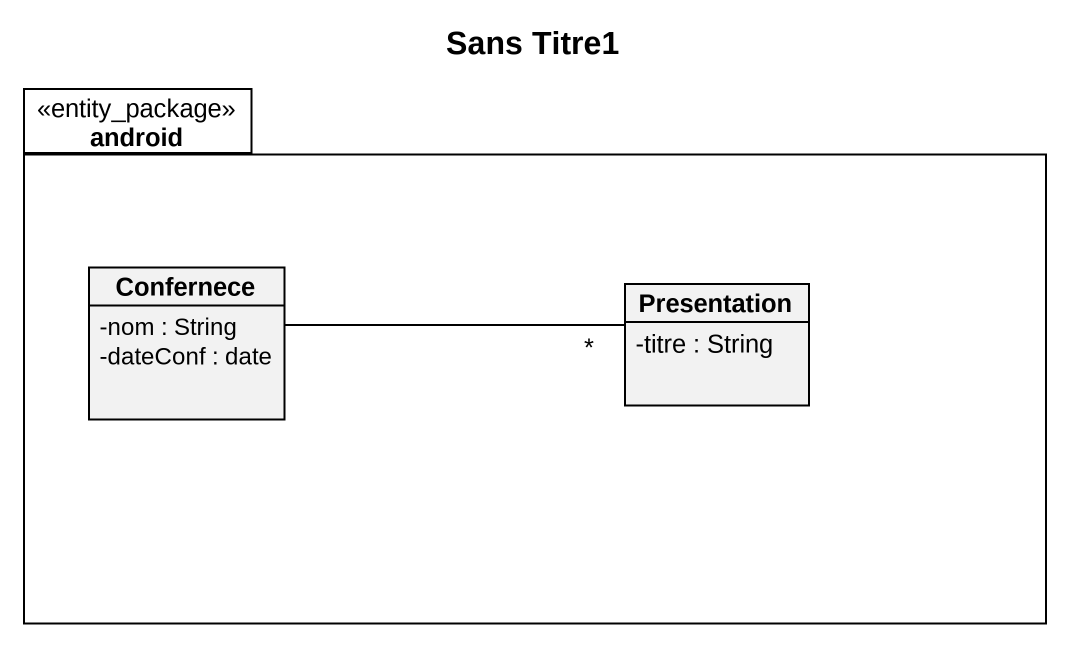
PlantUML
@startuml
title Sans Titre1
hide circle
hide empty members
skinparam classAttributeIconSize 0
package android <<entity_package>> {
  class Confernece {
    -nom : String
    -dateConf : date
  }
  class Presentation {
    -titre : String
  }
}
Confernece -right- "*" Presentation
@enduml
